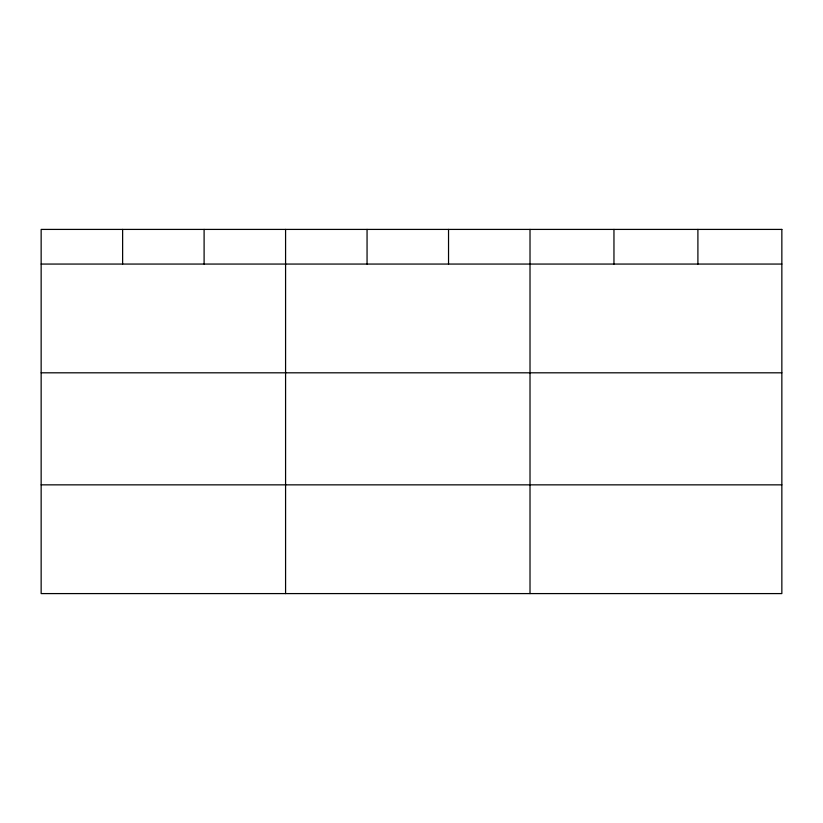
<?xml version="1.0" encoding="UTF-8"?>
<svg xmlns="http://www.w3.org/2000/svg" width="823" height="823" viewBox="0 0 823 823"><rect width="100%" height="100%" fill="white"/><g stroke="black" fill="none" stroke-linecap="round" stroke-linejoin="round"><path stroke-width="1.23" d="M41.15 264.06L781.85 264.06M41.15 372.809L781.85 372.809M41.15 484.85L781.85 484.85M697.904 229.411L697.904 264.06M613.958 229.411L613.958 264.06M530.012 229.411L530.012 593.589M448.535 229.411L448.535 264.06M367.058 229.411L367.058 264.06M285.581 229.411L285.581 593.589M204.104 229.411L204.104 264.06M122.627 229.411L122.627 264.06M781.85 229.411L41.15 229.411L41.15 593.589L781.85 593.589L781.85 229.411"/></g></svg>
